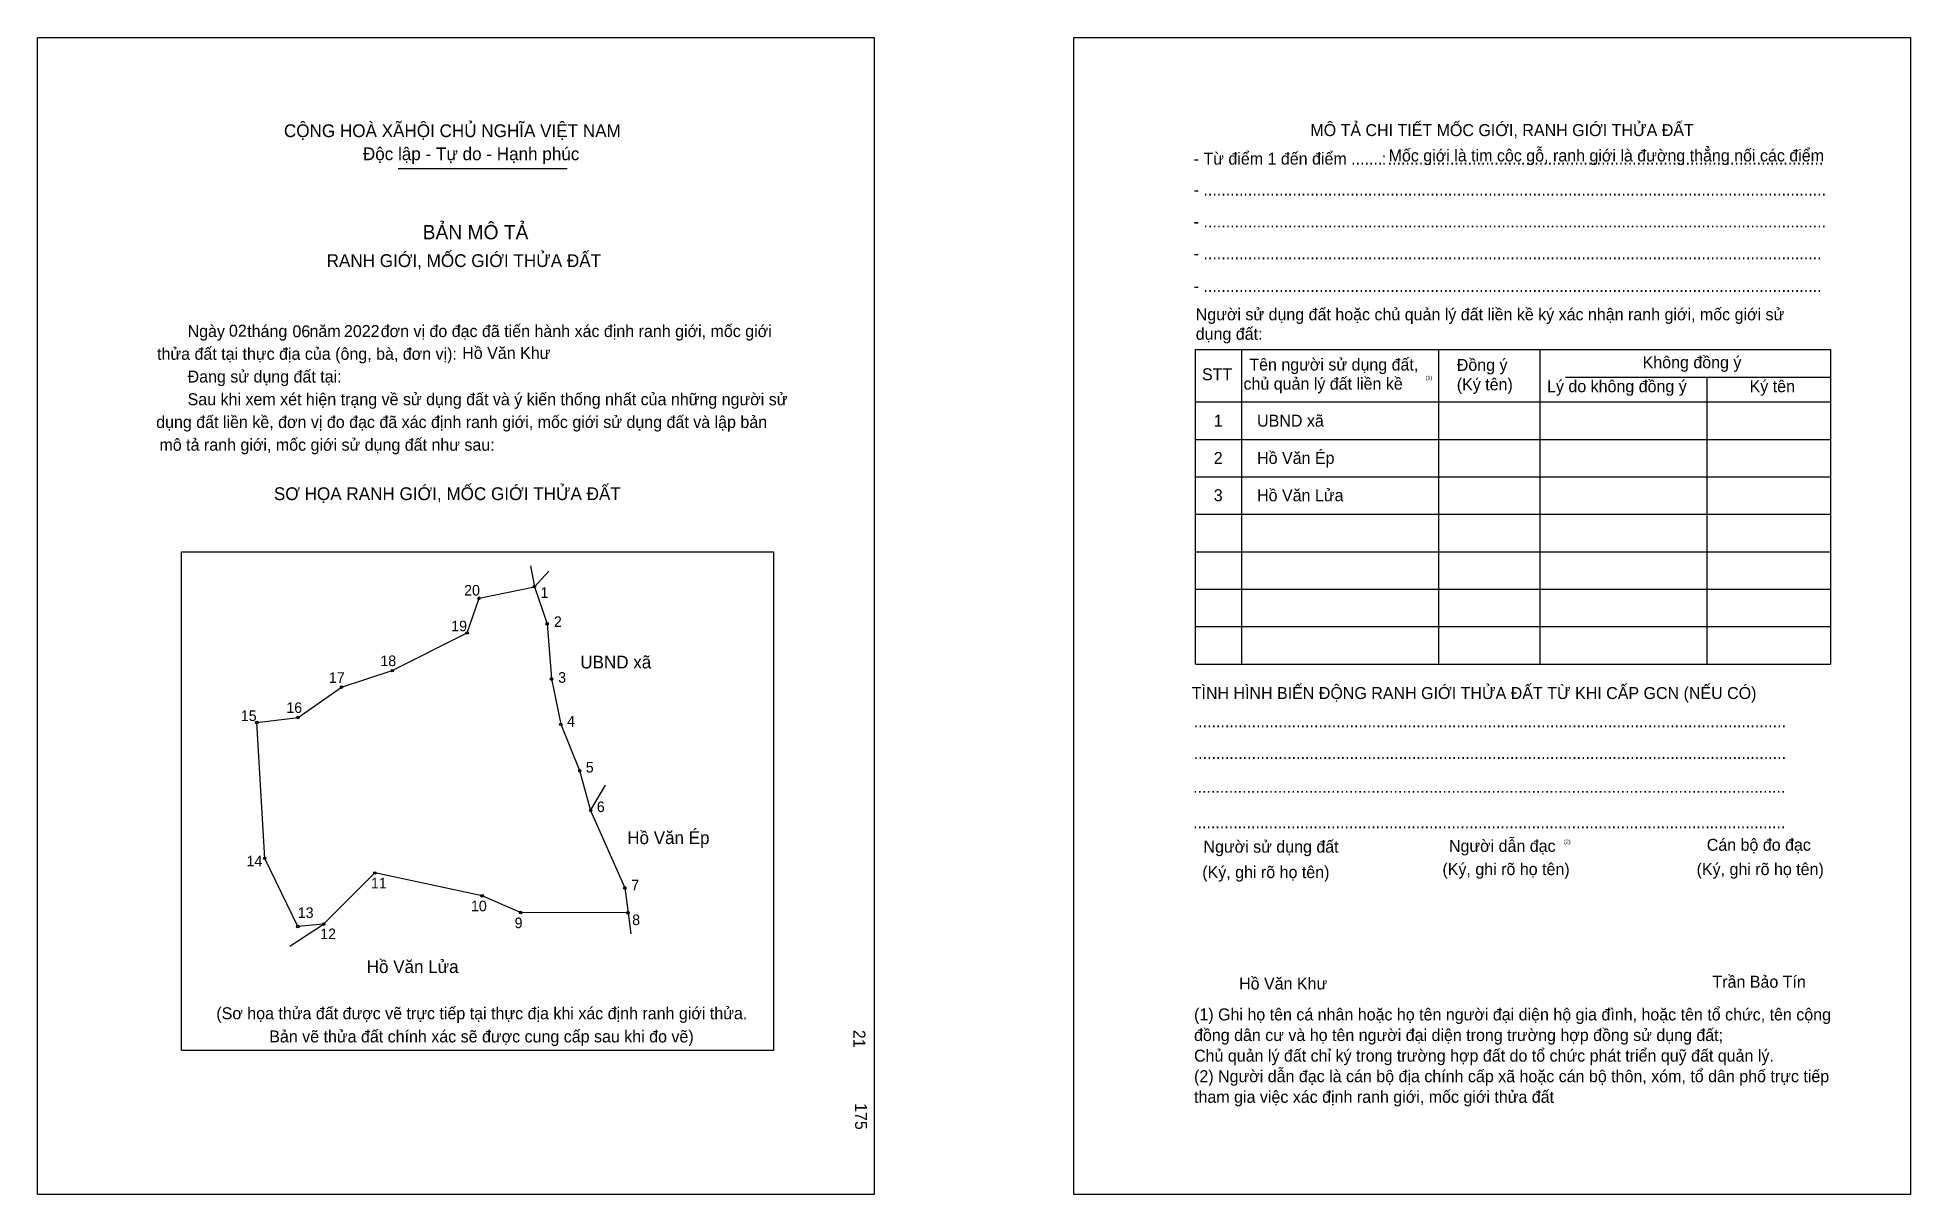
# Model space of a CAD drawing. Extents: x 547011 to 547945, y 1825511 to 1826088.
import ezdxf

# ---------------------------------------------------------------- set-up
doc = ezdxf.new("R2010")
doc.units = 0
for name, color, linetype in [('bmtKhungInTrang1', 7, 'Continuous'), ('bmtKhungInTrang2', 7, 'Continuous'), ('bmtNoiDung', 7, 'Continuous'), ('bmtTemplate', 7, 'Continuous'), ('CanhThua', 7, 'Continuous'), ('MocDinhThua', 7, 'Continuous'), ('RauThua', 7, 'Continuous'), ('SoHieuDinhThua', 7, 'Continuous'), ('TenChuLanCan', 7, 'Continuous')]:
    doc.layers.add(name, color=color, linetype=linetype)

msp = doc.modelspace()

# ---------------------------------------------------------------- linework, layer by layer
at = {"layer": 'bmtKhungInTrang1'}
msp.add_lwpolyline([(547011.44, 1826087.58), (547428.3, 1826087.58), (547428.3, 1825511), (547011.44, 1825511)], close=True, dxfattribs=at)
at = {"layer": 'bmtKhungInTrang2'}
msp.add_lwpolyline([(547527.71, 1826087.58), (547944.58, 1826087.58), (547944.58, 1825511), (547527.71, 1825511)], close=True, dxfattribs=at)
at = {"layer": 'bmtTemplate'}
for p, q in [((547191.08, 1826022.23), (547275.38, 1826022.23)), ((547611.34, 1825932.07), (547611.34, 1825775.32)), ((547709.4, 1825932.07), (547709.4, 1825775.32)), ((547759.85, 1825932.25), (547759.85, 1825775.32)), ((547904.66, 1825932.07), (547904.66, 1825775.32)), ((547772.65, 1825918.26), (547904.66, 1825918.26)), ((547588.48, 1825905.94), (547904.66, 1825905.94)), ((547588.48, 1825887.28), (547904.66, 1825887.28)), ((547588.48, 1825868.62), (547904.66, 1825868.62)), ((547588.48, 1825849.96), (547904.66, 1825849.96)), ((547588.48, 1825831.3), (547904.66, 1825831.3)), ((547588.48, 1825812.64), (547904.66, 1825812.64)), ((547588.48, 1825793.98), (547904.66, 1825793.98)), ((547588.48, 1825775.32), (547904.66, 1825775.32))]:
    msp.add_line(p, q, dxfattribs=at)
for points in [[(547588.27, 1825932.07), (547904.66, 1825932.07)], [(547588.27, 1825932.07), (547588.27, 1825775.32)], [(547843.12, 1825918.07), (547843.12, 1825775.32)]]:
    msp.add_lwpolyline(points, dxfattribs=at)
msp.add_lwpolyline([(547083.15, 1825582.81), (547083.15, 1825831.28), (547378.12, 1825831.28), (547378.12, 1825582.81)], close=True, dxfattribs=at)
at = {"layer": 'CanhThua'}
for p, q in [((547231.43, 1825808.14), (547259.01, 1825813.88)), ((547259.01, 1825813.88), (547265.4, 1825795.38)), ((547225.5, 1825790.85), (547231.43, 1825808.14)), ((547265.4, 1825795.38), (547267.51, 1825767.94)), ((547188.22, 1825772.07), (547225.5, 1825790.85)), ((547162.93, 1825763.87), (547188.22, 1825772.07)), ((547267.51, 1825767.94), (547272.13, 1825745.33)), ((547141.26, 1825748.7), (547162.93, 1825763.87)), ((547120.77, 1825746.2), (547141.26, 1825748.7)), ((547124.64, 1825678.53), (547120.77, 1825746.2)), ((547272.13, 1825745.33), (547281.54, 1825722.23)), ((547281.54, 1825722.23), (547287.03, 1825702.45)), ((547287.03, 1825702.45), (547304.06, 1825663.79)), ((547141.15, 1825644.57), (547124.64, 1825678.53)), ((547179.5, 1825671.24), (547153.98, 1825645.69)), ((547232.95, 1825659.85), (547179.5, 1825671.24)), ((547304.06, 1825663.79), (547305.66, 1825651.39)), ((547252.13, 1825651.55), (547232.95, 1825659.85)), ((547153.98, 1825645.69), (547141.15, 1825644.57)), ((547305.66, 1825651.39), (547252.13, 1825651.55))]:
    msp.add_line(p, q, dxfattribs=at)
at = {"layer": 'MocDinhThua'}
for centre in [(547259.01, 1825813.88), (547231.43, 1825808.14), (547265.4, 1825795.38), (547225.5, 1825790.85), (547162.93, 1825763.87), (547188.22, 1825772.07), (547267.51, 1825767.94), (547120.77, 1825746.2), (547141.26, 1825748.7), (547272.13, 1825745.33), (547281.54, 1825722.23), (547287.03, 1825702.45), (547124.64, 1825678.53), (547179.5, 1825671.24), (547304.06, 1825663.79), (547232.95, 1825659.85), (547252.13, 1825651.55), (547141.15, 1825644.57), (547153.98, 1825645.69), (547305.66, 1825651.39)]:
    msp.add_circle(centre, 0.634, dxfattribs=at)
at = {"layer": 'RauThua'}
for p, q in [((547257.04, 1825824.24), (547259.01, 1825813.88)), ((547259.01, 1825813.88), (547266.2, 1825821.55)), ((547287.03, 1825702.45), (547294.5, 1825715.01)), ((547137.18, 1825634.84), (547153.98, 1825645.69)), ((547305.66, 1825651.39), (547307.01, 1825640.96))]:
    msp.add_line(p, q, dxfattribs=at)

# ---------------------------------------------------------------- texts
at = {"layer": 'bmtNoiDung'}
for s, height, p in [('02', 5.965, (547106.83, 1825938.49)), ('06', 5.965, (547138.46, 1825938.16)), ('2022', 5.965, (547164.12, 1825938.29)), ('Hồ Văn Khư', 5.965, (547223.05, 1825927.4)), ('1', 5.96, (547597.45, 1825893.63)), ('UBND xã ', 5.965, (547619.04, 1825893.63)), ('2', 5.96, (547597.45, 1825875.06)), ('Hồ Văn Ép ', 5.965, (547619.04, 1825875.06)), ('3', 5.96, (547597.45, 1825856.48)), ('Hồ Văn Lửa ', 5.9646, (547619.04, 1825856.48)), ('Hồ Văn Khư', 5.965, (547610.07, 1825613.19))]:
    msp.add_text(s, height=height, dxfattribs=at).set_placement(p)
for s, p in [('21', (547417.92, 1825593.07)), ('175', (547418.77, 1825556.57))]:
    msp.add_text(s, height=5.965, rotation=270, dxfattribs=at).set_placement(p)
at = {"layer": 'bmtTemplate'}
for s, height, p in [('CỘNG HOÀ XÃHỘI CHỦ NGHĨA VIỆT NAM', 6.3622, (547134.23, 1826037.92)), ('MÔ TẢ CHI TIẾT MỐC GIỚI, RANH GIỚI THỬA ĐẤT', 5.9623, (547645.58, 1826038.43)), ('Độc lập - Tự do - Hạnh phúc', 6.3622, (547173.57, 1826026.42)), ('- Từ điểm 1 đến điểm .......', 5.9623, (547587.46, 1826024.21)), (':', 5.96, (547681.14, 1826024.21)), ('Mốc giới là tim cộc gỗ, ranh giới là đường thẳng nối các điểm', 5.9623, (547684.57, 1826025.79)), ('..................................................................................................', 5.9623, (547684.07, 1826024.21)), ('- ............................................................................................................................................', 5.96233, (547587.46, 1826008.76)), ('BẢN MÔ TẢ', 7.158, (547203.35, 1825986.99)), ('- ............................................................................................................................................', 5.96233, (547587.46, 1825992.9)), ('RANH GIỚI, MỐC GIỚI THỬA ĐẤT', 6.3622, (547155.5, 1825973.18)), ('- ...........................................................................................................................................', 5.96233, (547587.46, 1825977.04)), ('- ...........................................................................................................................................', 5.96233, (547587.46, 1825960.8)), ('Người sử dụng đất hoặc chủ quản lý đất liền kề ký xác nhận ranh giới, mốc giới sử', 5.9623, (547588.48, 1825946.62)), ('Ngày     tháng     năm         đơn vị đo đạc đã tiến hành xác định ranh giới, mốc giới ', 5.9646, (547086.23, 1825938.29)), ('dụng đất:', 5.962, (547588.48, 1825936.92)), ('thửa đất tại thực địa của (ông, bà, đơn vị):', 5.9646, (547071.03, 1825926.96)), ('STT', 5.962, (547591.59, 1825916.77)), ('Tên người sử dụng đất,', 5.9623, (547615.19, 1825921.62)), ('Đồng ý', 5.962, (547718.52, 1825921.43)), ('Không đồng ý', 5.9623, (547811.11, 1825922.74)), ('Đang sử dụng đất tại:', 5.9646, (547086.23, 1825915.63)), ('chủ quản lý đất liền kề', 5.9623, (547612.26, 1825912.08)), ('(1)', 1.988, (547702.94, 1825916.98)), ('(Ký tên)', 5.962, (547718.52, 1825911.73)), ('Lý do không đồng ý', 5.9623, (547763.5, 1825910.8)), ('Ký tên', 5.962, (547864.4, 1825910.8)), ('Sau khi xem xét hiện trạng về sử dụng đất và ý kiến thống nhất của những người sử ', 5.9646, (547086.23, 1825904.31)), ('dụng đất liền kề, đơn vị đo đạc đã xác định ranh giới, mốc giới sử dụng đất và lập bản', 5.9646, (547070.58, 1825892.98)), ('mô tả ranh giới, mốc giới sử dụng đất như sau:', 5.9646, (547072.22, 1825881.65)), ('SƠ HỌA RANH GIỚI, MỐC GIỚI THỬA ĐẤT', 6.3622, (547129.21, 1825857.05)), ('TÌNH HÌNH BIẾN ĐỘNG RANH GIỚI THỬA ĐẤT TỪ KHI CẤP GCN (NẾU CÓ)', 5.9623, (547586.46, 1825757.92)), ('.....................................................................................................................................', 5.97127, (547587.46, 1825743.89)), ('.....................................................................................................................................', 5.97127, (547587.46, 1825728.03)), ('.....................................................................................................................................', 5.97127, (547587.16, 1825711.23)), ('.....................................................................................................................................', 5.97127, (547587.16, 1825693.5)), ('Người sử dụng đất', 5.9623, (547592.33, 1825681.38)), ('Người dẫn đạc', 5.9623, (547714.62, 1825681.75)), ('(2)', 1.988, (547771.88, 1825685.86)), ('Cán bộ đo đạc', 5.9623, (547843.06, 1825682.31)), ('(Ký, ghi rõ họ tên)', 5.9623, (547591.72, 1825668.69)), ('(Ký, ghi rõ họ tên)', 5.9623, (547711.38, 1825670.18)), ('(Ký, ghi rõ họ tên)', 5.9623, (547838, 1825670.18)), ('Trần Bảo Tín', 5.9623, (547845.9, 1825614.07)), ('(Sơ họa thửa đất được vẽ trực tiếp tại thực địa khi xác định ranh giới thửa.', 5.9646, (547100.55, 1825598.34)), ('(1) Ghi họ tên cá nhân hoặc họ tên người đại diện hộ gia đình, hoặc tên tổ chức, tên cộng', 5.9623, (547587.64, 1825597.77)), ('Bản vẽ thửa đất chính xác sẽ được cung cấp sau khi đo vẽ)', 5.9646, (547126.92, 1825586.81)), ('đồng dân cư và họ tên người đại diện trong trường hợp đồng sử dụng đất;', 5.9623, (547587.64, 1825587.5)), ('Chủ quản lý đất chỉ ký trong trường hợp đất do tổ chức phát triển quỹ đất quản lý.', 5.9623, (547587.64, 1825577.24)), ('(2) Người dẫn đạc là cán bộ địa chính cấp xã hoặc cán bộ thôn, xóm, tổ dân phố trực tiếp', 5.9623, (547587.64, 1825566.98)), ('tham gia việc xác định ranh giới, mốc giới thửa đất', 5.9623, (547587.64, 1825556.71))]:
    msp.add_text(s, height=height, dxfattribs=at).set_placement(p)
at = {"layer": 'SoHieuDinhThua'}
for s, height, p in [('20', 5.282, (547224.01, 1825809.46)), ('1', 5.28, (547262.03, 1825808.31)), ('19', 5.282, (547217.58, 1825791.68)), ('2', 5.28, (547268.71, 1825793.82)), ('18', 5.282, (547182.27, 1825774.32)), ('17', 5.282, (547156.64, 1825765.96)), ('3', 5.28, (547270.85, 1825766.03)), ('16', 5.282, (547135.43, 1825750.99)), ('15', 5.282, (547112.76, 1825746.94)), ('4', 5.28, (547275.31, 1825744.22)), ('5', 5.28, (547284.63, 1825721.29)), ('6', 5.28, (547290.12, 1825701.58)), ('14', 5.282, (547115.61, 1825674.56)), ('11', 5.282, (547177.58, 1825663.54)), ('7', 5.28, (547307.26, 1825662.56)), ('13', 5.282, (547141.12, 1825648.83)), ('10', 5.282, (547227.41, 1825652.18)), ('12', 5.282, (547152.31, 1825638.26)), ('9', 5.28, (547249.16, 1825643.74)), ('8', 5.28, (547307.73, 1825645.26))]:
    msp.add_text(s, height=height, dxfattribs=at).set_placement(p)
at = {"layer": 'TenChuLanCan'}
for s, p in [('UBND xã', (547281.89, 1825773.16)), ('Hồ Văn Ép', (547305.25, 1825685.65)), ('Hồ Văn Lửa', (547175.48, 1825621.4))]:
    msp.add_text(s, height=6.338, dxfattribs=at).set_placement(p)

doc.saveas('drawing.dxf')
